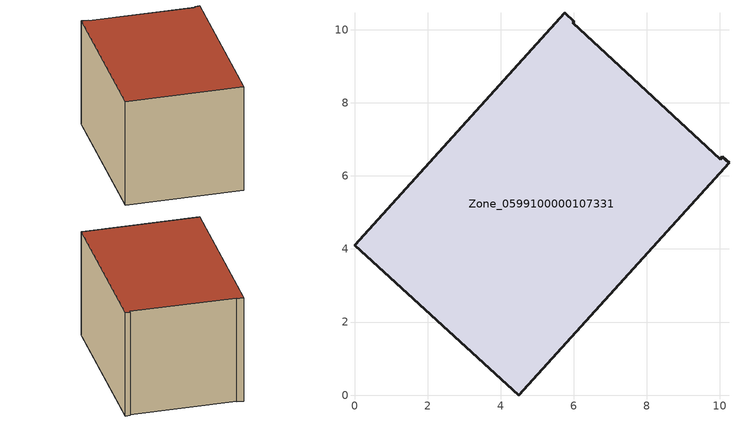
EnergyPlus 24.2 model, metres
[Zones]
Zone_0599100000107331
 floor ground (C_G): 0,4.11 5.75,10.46 6.01,10.22 5.98,10.19 10,6.45 10.06,6.52 10.25,6.35 4.49,0 z3.13
 wall outside (C_F): 5.75,10.46 0,4.11 4.49,0 10.25,6.35 10.06,6.52 10,6.45 5.98,10.19 6.01,10.22 5.75,10.46 z3.13:9.01
 roof outside (C_R): 10.25,6.35 10.06,6.52 10,6.45 5.98,10.19 6.01,10.22 5.75,10.46 0,4.11 4.49,0 z9.01
[BUILDING]
Pand.0599100000107331: North Axis=0; Terrain=City; Loads Convergence Tolerance Value=0.04; Temperature Convergence Tolerance Value=0.4; Solar Distribution=FullExterior; Maximum Number of Warmup Days=25; Minimum Number of Warmup Days=1
[Site:Location]
Rotterdam.The.Hague.AP_ZH_NLD Design_Conditions: Latitude=51.96; Longitude=4.45; Time Zone=1; Elevation=-4.5
[SITE:GROUNDTEMPERATURE:BUILDINGSURFACE]
18, 18, 18, 18, 18, 18, 18, 18, 18, 18, 18, 18
[MATERIAL] Thermal Absorptance=0.9; Solar Absorptance=0.7; Visible Absorptance=0.7
Name | Roughness | Thickness | Conductivity | Density | Specific Heat
G.TI.1946-1964 | MediumSmooth | 0.15 | 1 | 540 | 1210
F.TI.1946-1964 | Rough | 0.3 | 0.857143 | 1920 | 840
R.TI.1946-1964 | MediumRough | 0.2 | 0.277778 | 1500 | 1000
[CONSTRUCTION]
C_G: G.TI.1946-1964
C_F: F.TI.1946-1964
C_R: R.TI.1946-1964
[ZONE]
Zone_0599100000107331: Type=1; Multiplier=1; Ceiling Height=Autocalculate; Volume=Autocalculate; Floor Area=autocalculate; Part of Total Floor Area=Yes
[ZONEINFILTRATION:DESIGNFLOWRATE]
Infil_Zone_0599100000107331: Zone or ZoneList or Space or SpaceList=Zone_0599100000107331; Schedule=AlwaysOn; Design Flow Rate Calculation Method=Flow/Area; Flow Rate per Floor Area=0.003; Constant Term Coefficient=1; Temperature Term Coefficient=0; Velocity Term Coefficient=0; Velocity Squared Term Coefficient=0
[HVACTEMPLATE:ZONE:IDEALLOADSAIRSYSTEM]
Zone_0599100000107331: Maximum Heating Supply Air Temperature=50; Minimum Cooling Supply Air Temperature=13; Maximum Heating Supply Air Humidity Ratio=0.0156; Minimum Cooling Supply Air Humidity Ratio=0.0077; Heating Limit=NoLimit; Cooling Limit=NoLimit; Dehumidification Control Type=ConstantSensibleHeatRatio; Cooling Sensible Heat Ratio=0.7; Dehumidification Setpoint=60; Humidification Control Type=None; Humidification Setpoint=30; Outdoor Air Method=None; Outdoor Air Flow Rate per Person=0.00944; Outdoor Air Flow Rate per Zone Floor Area=0; Outdoor Air Flow Rate per Zone=0; Demand Controlled Ventilation Type=None; Outdoor Air Economizer Type=NoEconomizer; Heat Recovery Type=None; Sensible Heat Recovery Effectiveness=0.7; Latent Heat Recovery Effectiveness=0.65
[ZONECONTROL:THERMOSTAT]
ThermostatControl_Zone_0599100000107331: Zone or ZoneList=Zone_0599100000107331; Control Type Schedule=DualSetpointControlType; Control 1=Thermostat_Zone_0599100000107331; Temperature Difference Between Cutout And Setpoint=0
[THERMOSTATSETPOINT:DUALSETPOINT]
Thermostat_Zone_0599100000107331: Heating Setpoint Temperature Schedule=HeatingSetpoint_Zone_0599100000107331; Cooling Setpoint Temperature Schedule=CoolingSetpoint_Zone_0599100000107331
[SCHEDULE:COMPACT]
HeatingSetpoint_Zone_0599100000107331: Through: 12/31, For: AllDays, Until: 24:00, 21
CoolingSetpoint_Zone_0599100000107331: Through: 12/31, For: AllDays, Until: 24:00, 24
DualSetpointControlType: Through: 12/31, For: AllDays, Until: 24:00, 4
AlwaysOn: Through: 12/31, For: AllDays, Until: 24:00, 1
